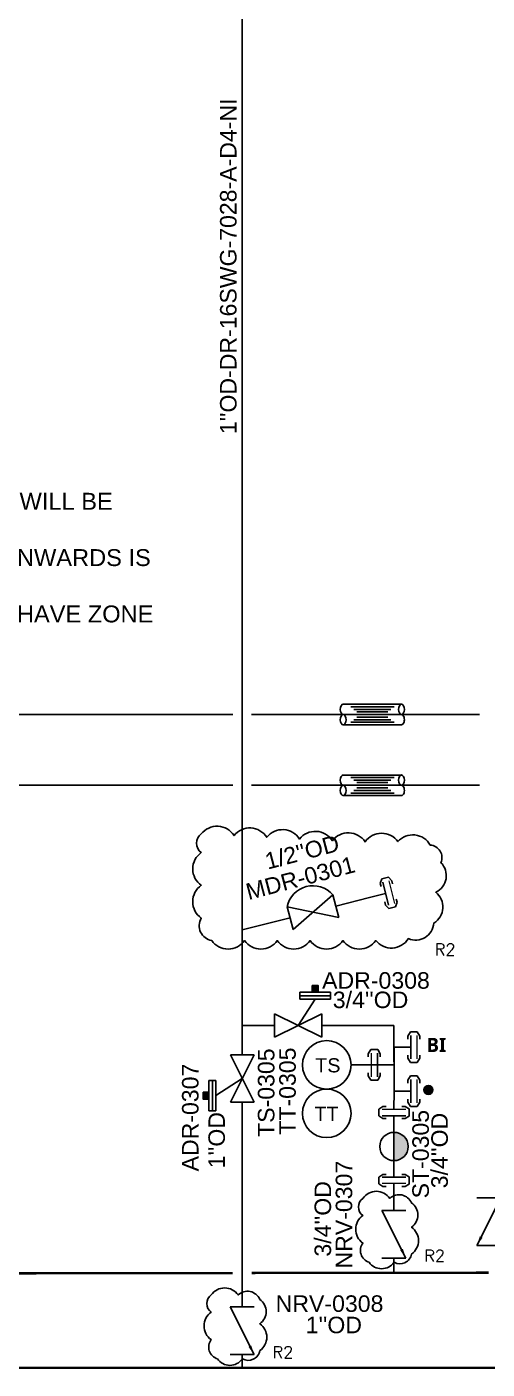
# Model space of a CAD drawing. Header units: millimetres. Extents: x -6754 to 5895, y -4820 to 1016.
# Drawn here: x -1958.7 to -1861.2, y -1996.5 to -1712 of the extents above; entities that cross this region are included whole.
import ezdxf
from ezdxf.enums import TextEntityAlignment as Align

# ---------------------------------------------------------------- set-up
doc = ezdxf.new("R2010")
doc.units = ezdxf.units.MM
doc.linetypes.add('ACAD_ISO04W100', pattern=[30.5, 24, -3, 0.5, -3])
doc.layers.get('0').update_dxf_attribs({"linetype": 'CONTINUOUS'})
for name, color, linetype in [('E---INDID------', 7, 'CONTINUOUS'), ('E---INDID-TEXT-25-35', 2, 'CONTINUOUS'), ('P---PEQID------', 7, 'CONTINUOUS'), ('P---PFLTD-TEXT-25-35', 2, 'CONTINUOUS'), ('P---PLINB-CON012', 7, 'CONTINUOUS'), ('P---PLINB-DRH120', 7, 'CONTINUOUS'), ('P---PLINB-DRH207', 7, 'CONTINUOUS'), ('P---PLINB-DRH211', 7, 'CONTINUOUS'), ('P---PLINB-DRH215', 7, 'CONTINUOUS'), ('P---PLINB-DRH237', 7, 'CONTINUOUS'), ('P---PLINB-P256', 7, 'CONTINUOUS'), ('P---PLINB-P328', 7, 'CONTINUOUS'), ('P---PLINB-PRO035', 7, 'CONTINUOUS'), ('P---PLIND-TEXT-25-35', 2, 'CONTINUOUS'), ('P---PVLSD-TEXT-18-25', 3, 'CONTINUOUS'), ('P---PVLSD-TEXT-25-35', 2, 'CONTINUOUS'), ('P---TANKB-V02', 7, 'CONTINUOUS'), ('P---TANKB-V03', 7, 'CONTINUOUS'), ('VALVE', 6, 'CONTINUOUS')]:
    doc.layers.add(name, color=color, linetype=linetype)
doc.styles.add('ROMANS', font='romans.shx')
doc.styles.add('ROMANT', font='romant.shx')
doc.styles.get("Standard").update_dxf_attribs({"font": 'arial.ttf'})
doc.dimstyles.get("Standard").update_dxf_attribs({"dimtxt": 2.5, "dimasz": 2.5, "dimexe": 1.25, "dimexo": 0.625, "dimtad": 1, "dimdec": 4, "dimdsep": 46, "dimlunit": 6, "dimtxsty": 'STANDARD', "dimcen": 2.5, "dimadec": 0, "dimazin": 0, "dimtfac": 1, "dimtdec": 4, "dimtmove": 0, "dimatfit": 3, "dimfxl": 1, "dimtolj": 1, "dimtzin": 0, "dimarcsym": 0})

# ---------------------------------------------------------------- blocks, each defined once
blk = doc.blocks.new('rgyjryjyfrjfhjgfgj')
at = {"color": 0, "linetype": 'ByBlock'}
for p, q in [((716.48, 396.87), (717.39, 397.41)), ((717.39, 397.41), (718.05, 397.41)), ((722.07, 397.41), (721.4, 397.41)), ((722.97, 396.87), (722.07, 397.41)), ((722.97, 395.42), (722.97, 396.87)), ((716.48, 395.42), (717.39, 394.88)), ((717.39, 394.88), (718.05, 394.88)), ((722.07, 394.88), (721.4, 394.88)), ((722.97, 395.42), (722.07, 394.88))]:
    blk.add_line(p, q, dxfattribs=at)
at = {"color": 6, "linetype": 'ByBlock'}
blk.add_line((719.73, 391.95), (719.73, 395.48), dxfattribs=at)
at = {"color": 1, "linetype": 'ByBlock', "lineweight": 15}
blk.add_lwpolyline([(717.23, 396.8), (722.23, 396.8)], dxfattribs=at)
at = {"color": 6, "linetype": 'ByBlock'}
blk.add_lwpolyline([(717.23, 395.48), (722.23, 395.48)], dxfattribs=at)
blk = doc.blocks.new('phi_15825218758')
at = {"color": 0, "linetype": 'ByBlock'}
blk.add_line((-3.24, 3.47), (-3.24, 4.92), dxfattribs=at)
blk.add_blockref('rgyjryjyfrjfhjgfgj', (-719.73, -391.95), dxfattribs=at)
at = {"flags": 1}
for p, rotation in [((0, 4.85), 90), ((0, 0), 270)]:
    blk.add_attdef('PHI_CONNECTIONPOINT', p, '', height=0.1, rotation=rotation, dxfattribs=at)
blk = doc.blocks.new('phi_158252426326')
at = {"color": 0, "linetype": 'ByBlock'}
blk.add_line((-4.27, 0), (1.56, 0), dxfattribs=at)
blk.add_circle((-9.41, 0), 5.14, dxfattribs=at)
blk.add_text('TS', height=3, dxfattribs=at).set_placement((-11.86, -1.59))
blk.add_attdef('DEVICE', (-13.49, 5.97), '', height=3.5)
at = {"flags": 1}
for tag in ['PHI_CONNECTIONPOINT', 'PHI_INSERTPOINT']:
    blk.add_attdef(tag, (-16.11, -0.29), '', height=0.1, dxfattribs=at)
blk = doc.blocks.new('phi_158252436928')
at = {"color": 0, "linetype": 'ByBlock'}
blk.add_circle((-5.14, 0), 5.14, dxfattribs=at)
blk.add_text('TT', height=3, rotation=359.9879, dxfattribs=at).set_placement((-7.75, -1.58))
at = {"flags": 1}
for tag in ['PHI_CONNECTIONPOINT', 'PHI_INSERTPOINT']:
    blk.add_attdef(tag, (0, 0), '', height=0.1, rotation=359.9879, dxfattribs=at)
blk.add_attdef('DEVICE', (-12.28, -9.32), '', height=3.5)
blk = doc.blocks.new('ST1')
at = {"linetype": 'ByBlock'}
h = blk.add_hatch(color=0, dxfattribs=at)
h.dxf.hatch_style = 1
h.paths.add_polyline_path([(289.45, -286.11), (289.45, -291.11, 0.414214), (291.95, -288.61, 0.414214)])
at = {"color": 0, "linetype": 'ByBlock'}
blk.add_line((289.45, -291.11), (289.45, -286.11), dxfattribs=at)
blk.add_circle((289.45, -288.61), 2.5, dxfattribs=at)
blk = doc.blocks.new('phi_15831288483')
at = {"color": 0, "linetype": 'ByBlock', "xscale": 1.2, "yscale": 1.2, "zscale": 1.2}
blk.add_blockref('ST1', (-347.34, 343.33), dxfattribs=at)
at = {"extrusion": (7.4988e-33, 1.22465e-16, -1), "flags": 1}
for tag, p, rotation in [('PHI_CONNECTIONPOINT', (0, -0.19), 90), ('PHI_CONNECTIONPOINT', (0, -6), 270), ('PHI_INSERTPOINT', (0, -6), 180)]:
    blk.add_attdef(tag, p, '', height=0.1, rotation=rotation, dxfattribs=at)
for tag, p in [('CODE', (4.53, -2.75)), ('DN1', (6.61, -7.4))]:
    blk.add_attdef(tag, p, '', height=3.5)
blk = doc.blocks.new('APV')
at = {"color": 6}
blk.add_line((1637.22, 801.29), (1640.82, 806.87), dxfattribs=at)
at = {"layer": 'VALVE'}
for p, q in [((1637.59, 808.35), (1644.05, 808.35)), ((1637.59, 808.35), (1637.59, 806.87)), ((1644.05, 808.35), (1644.05, 806.87)), ((1637.59, 807.61), (1644.05, 807.61)), ((1637.59, 806.87), (1644.05, 806.87)), ((1632.22, 803.79), (1632.22, 798.79)), ((1642.22, 803.79), (1632.22, 798.79)), ((1632.22, 803.79), (1642.22, 798.79)), ((1642.22, 803.79), (1642.22, 798.79))]:
    blk.add_line(p, q, dxfattribs=at)
blk = doc.blocks.new('phi_16763042120')
at = {"color": 0, "linetype": 'ByBlock'}
blk.add_blockref('APV', (-1637.22, -801.29), dxfattribs=at)
at = {"flags": 1}
blk.add_attdef('PHI_CONNECTIONPOINT', (-5, 0), '', height=0.1, rotation=180, dxfattribs=at)
for tag, p in [('PHI_INSERTPOINT', (0, 0)), ('PHI_CONNECTIONPOINT', (5, 0))]:
    blk.add_attdef(tag, p, '', height=0.1, dxfattribs=at)
at = {"color": 7}
for tag, p in [('PRJ_TAG_B', (-13.53, -6.4)), ('DNCALC', (-9.38, -11.66))]:
    blk.add_attdef(tag, p, '', height=3.5, dxfattribs=at)
blk = doc.blocks.new('phi_15825452495')
at = {"color": 0, "linetype": 'ByBlock'}
blk.add_blockref('APV', (-1637.22, -801.29), dxfattribs=at)
at = {"flags": 1}
blk.add_attdef('PHI_CONNECTIONPOINT', (-5, 0), '', height=0.1, rotation=180, dxfattribs=at)
for tag, p in [('PHI_INSERTPOINT', (0, 0)), ('PHI_CONNECTIONPOINT', (5, 0))]:
    blk.add_attdef(tag, p, '', height=0.1, dxfattribs=at)
for tag, p in [('PRJ_TAG_B', (-8.12, -6.4)), ('DNCALC', (-3.96, -9.91))]:
    blk.add_attdef(tag, p, '', height=2.5)
blk = doc.blocks.new('gbng')
at = {"color": 0, "linetype": 'Continuous'}
for p, q in [((102.1, 150.2), (146.6, 150.2)), ((146.6, 134.5), (102.1, 134.5))]:
    blk.add_line(p, q, dxfattribs=at)
at = {"color": 1, "linetype": 'Continuous'}
for p, q in [((107.8, 148.3), (140.9, 148.3)), ((110.2, 146.3), (138.5, 146.3)), ((112.6, 144.4), (136.1, 144.4)), ((107.8, 136.4), (140.9, 136.4)), ((110.2, 138.4), (138.5, 138.4)), ((112.6, 140.3), (136.1, 140.3))]:
    blk.add_line(p, q, dxfattribs=at)
at = {"color": 0, "linetype": 'Continuous'}
for centre, start_param, end_param in [((102.1, 146.3), 0, 3.141593), ((146.6, 138.4), 3.141593, 6.283185)]:
    blk.add_ellipse(centre, major_axis=(0, 3.93), ratio=0.568604, start_param=start_param, end_param=end_param, dxfattribs=at)
at = {"color": 0, "linetype": 'Continuous', "extrusion": (0, 0, -1)}
for centre, major_axis in [((146.6, 146.3), (0, 3.93)), ((102.1, 138.4), (0, -3.93))]:
    blk.add_ellipse(centre, major_axis=major_axis, ratio=0.568604, dxfattribs=at)
blk = doc.blocks.new('phi_16781898880')
at = {"color": 0, "linetype": 'ByBlock', "xscale": 0.395994, "yscale": 0.395994, "zscale": 0.395994}
blk.add_blockref('gbng', (-40.44, -56.37), dxfattribs=at)
at = {"flags": 1}
for p, rotation in [((0, 0), 180), ((17.62, 0), 90)]:
    blk.add_attdef('PHI_INSERTPOINT', p, '', height=0.1, rotation=rotation, dxfattribs=at)
blk = doc.blocks.new('mdv')
at = {"color": 6}
blk.add_arc((2897.55, 795.91), 5.59, 26.5651, 153.4349, dxfattribs=at)
at = {"layer": 'VALVE'}
for p, q in [((2892.55, 798.41), (2892.55, 793.41)), ((2902.55, 798.41), (2892.55, 793.41)), ((2892.55, 798.41), (2902.55, 793.41)), ((2902.55, 798.41), (2902.55, 793.41))]:
    blk.add_line(p, q, dxfattribs=at)
blk = doc.blocks.new('phi_158262624512')
at = {"color": 0, "linetype": 'ByBlock'}
blk.add_blockref('mdv', (-2897.55, -795.91), dxfattribs=at)
at = {"flags": 1}
blk.add_attdef('PHI_CONNECTIONPOINT', (-5, 0), '', height=0.1, rotation=180, dxfattribs=at)
for tag, p in [('PHI_INSERTPOINT', (0, 0)), ('PHI_CONNECTIONPOINT', (5, 0))]:
    blk.add_attdef(tag, p, '', height=0.1, dxfattribs=at)
for tag, p in [('PRJ_TAG_B', (-11.44, -5.46)), ('DNCALC', (-6.73, -8.7))]:
    blk.add_attdef(tag, p, '', height=2.5)
blk = doc.blocks.new('A$C73A0612B')
at = {"layer": 'VALVE'}
for p, q in [((0, 12.63), (0, 0)), ((25.25, 12.63), (25.25, 0))]:
    blk.add_line(p, q, dxfattribs=at)
at = {"color": 6}
blk.add_leader([(25.25, 12.63), (0, 0)], dimstyle='STANDARD', override={"dimasz": 5}, dxfattribs=at)
blk = doc.blocks.new('phi_15826258899')
at = {"color": 0, "linetype": 'ByBlock', "xscale": 0.4, "yscale": 0.4, "zscale": 0.4}
blk.add_blockref('A$C73A0612B', (-5.05, -2.53), dxfattribs=at)
at = {"flags": 1}
blk.add_attdef('PHI_CONNECTIONPOINT', (-5.05, 0), '', height=0.1, rotation=180, dxfattribs=at)
for tag, p in [('PHI_INSERTPOINT', (0, 0)), ('PHI_CONNECTIONPOINT', (5.05, 0))]:
    blk.add_attdef(tag, p, '', height=0.1, dxfattribs=at)
for tag, p in [('TAG_PRJ', (-5.8, -5.6)), ('CODE', (-3.82, -8.78)), ('DNCALC', (-3.82, -12.17))]:
    blk.add_attdef(tag, p, '', height=2.5)

msp = doc.modelspace()

# ---------------------------------------------------------------- hatches: boundary and pattern name
h = msp.add_hatch(color=1)
h.dxf.hatch_style = 1
h.paths.add_polyline_path([(-1896.99, -1916.62), (-1896.99, -1915.17), (-1898.23, -1915.17), (-1898.23, -1916.62)])
h = msp.add_hatch(color=256)
h.dxf.hatch_style = 1
h.paths.add_polyline_path([(-1874.57, -1937.33, 1), (-1872.67, -1937.33, 1)])
h = msp.add_hatch(color=1)
h.dxf.hatch_style = 1
h.paths.add_polyline_path([(-1920.13, -1939.26), (-1920.13, -1937.81), (-1921.37, -1937.81), (-1921.37, -1939.26)])

# ---------------------------------------------------------------- linework, layer by layer
for p, q in [((-1893.25, -1898.39), (-1886.13, -1896.55)), ((-1913.07, -1903.43), (-1902.94, -1900.85)), ((-1880.94, -1962.86), (-1880.92, -1957.17))]:
    msp.add_line(p, q)
at = {"color": 1}
for points in [[(-1921.74, -1883.08, -0.520567), (-1914.8, -1883.44, -0.520567), (-1907.86, -1883.8, -0.520567), (-1900.92, -1884.16, -0.520567), (-1893.97, -1884.53, -0.520567), (-1887.03, -1884.77, -0.520567), (-1880.08, -1884.71, -0.520567), (-1873.25, -1885.44, -0.520567), (-1870.98, -1889.17, -0.520567), (-1872.07, -1895.43, -0.520567), (-1872.49, -1901.98, -0.520567), (-1877.88, -1905.26, -0.520567), (-1884.77, -1905.67, -0.520567), (-1891.73, -1905.67, -0.520567), (-1898.68, -1905.67, -0.520567), (-1905.63, -1905.67, -0.520567), (-1912.58, -1905.67, -0.520567), (-1919.53, -1905.67, -0.520567), (-1921.74, -1900.93, -0.520567), (-1921.74, -1893.97, -0.520567), (-1921.74, -1887.02, -0.520567)], [(-1887.51, -1960.31, -0.520567), (-1881.8, -1960.31, -0.520567), (-1877.21, -1961.27, -0.520567), (-1877.21, -1966.42, -0.520567), (-1877.21, -1972.11, -0.520567), (-1880.9, -1973.86, -0.520567), (-1886.18, -1973.86, -0.520567), (-1887.51, -1969.78, -0.520567), (-1887.51, -1963.96, -0.520567)], [(-1919.63, -1980.78, -0.520567), (-1913.93, -1980.78, -0.520567), (-1909.34, -1981.74, -0.520567), (-1909.34, -1986.89, -0.520567), (-1909.34, -1992.58, -0.520567), (-1913.03, -1994.33, -0.520567), (-1918.31, -1994.33, -0.520567), (-1919.63, -1990.25, -0.520567), (-1919.63, -1984.43, -0.520567)]]:
    msp.add_lwpolyline(points, format="xyb", close=True, dxfattribs=at)
for points in [[(-1898.23, -1915.17), (-1896.99, -1915.17), (-1896.99, -1916.62), (-1898.23, -1916.62)], [(-1921.37, -1937.81), (-1920.13, -1937.81), (-1920.13, -1939.26), (-1921.37, -1939.26)]]:
    msp.add_lwpolyline(points, close=True, dxfattribs=at)
msp.add_circle((-1873.62, -1937.33), 0.952)
at = {"layer": 'P---PLINB-CON012', "color": 230, "linetype": 'ACAD_ISO04W100', "const_width": 0.5}
for points in [[(-2040.76, -1976.32), (-1915.07, -1976.14)], [(-1911.07, -1976.13), (-1860.84, -1976.06)]]:
    msp.add_lwpolyline(points, dxfattribs=at)
at = {"layer": 'P---PLINB-DRH207', "color": 7, "linetype": 'Continuous', "ltscale": 0.1}
for points in [[(-1880.92, -1946.51), (-1880.92, -1952.32)], [(-1880.92, -1972.96), (-1880.92, -1975.79)]]:
    msp.add_lwpolyline(points, dxfattribs=at)
at = {"layer": 'P---PLINB-DRH211', "color": 240, "linetype": 'ACAD_ISO04W100', "const_width": 0.5}
for points in [[(-2045.1, -1996.26), (-1913.07, -1996.26)], [(-1913.07, -1996.26), (-1713.21, -1996.26)]]:
    msp.add_lwpolyline(points, dxfattribs=at)
at = {"layer": 'P---PLINB-DRH215', "color": 7, "linetype": 'Continuous', "ltscale": 0.1}
for points in [[(-1913.07, -1923.68), (-1906.21, -1923.68)], [(-1896.21, -1923.68), (-1880.92, -1923.68)], [(-1880.92, -1923.68), (-1880.9, -1939.25)], [(-1880.9, -1928.27), (-1880.9, -1935.79)], [(-1880.9, -1932.03), (-1880.9, -1937.59)], [(-1880.9, -1937.59), (-1880.92, -1941.47)]]:
    msp.add_lwpolyline(points, dxfattribs=at)
at = {"layer": 'P---PLINB-DRH237', "color": 7, "linetype": 'Continuous', "ltscale": 0.1}
for points in [[(-1913.07, -1694.91), (-1913.07, -1923.68)], [(-1913.07, -1923.68), (-1913.07, -1929.93)], [(-1913.07, -1939.93), (-1913.07, -1983.32)], [(-1913.07, -1993.43), (-1913.07, -1996.26)]]:
    msp.add_lwpolyline(points, dxfattribs=at)
at = {"layer": 'P---PLINB-P328', "color": 62, "linetype": 'Continuous', "ltscale": 0.1}
for points in [[(-1915.07, -1857.77), (-1994.89, -1857.77)], [(-1862.84, -1857.77), (-1911.07, -1857.77)]]:
    msp.add_lwpolyline(points, dxfattribs=at)
at = {"layer": 'P---PLINB-PRO035', "color": 4, "linetype": 'Continuous', "ltscale": 0.1}
for points in [[(-1996.89, -1872.77), (-1915.07, -1872.77)], [(-1911.07, -1872.77), (-1862.84, -1872.77)]]:
    msp.add_lwpolyline(points, dxfattribs=at)

# ---------------------------------------------------------------- block references
at = {"layer": 'E---INDID------'}
ref = msp.add_blockref('phi_158252436928', (-1890.02, -1942.31), dxfattribs=at)
ref.add_attrib('DEVICE', 'TT-0305', (-1901.73, -1946.82), dxfattribs={"layer": 'E---INDID-TEXT-25-35', "color": 7, "height": 3.5, "rotation": 90})
at = {"layer": 'P---PEQID------', "xscale": 0.7, "yscale": 0.7, "zscale": 0.7, "rotation": 180}
for p in [(-1879.34, -1857.77), (-1879.34, -1872.77)]:
    msp.add_blockref('phi_16781898880', p, dxfattribs=at)
at = {"layer": 'P---PLINB-DRH120'}
ref = msp.add_blockref('phi_15826258899', (-1880.94, -1967.91), dxfattribs=dict(at, rotation=269.9999999999999))
ref.add_attrib('CODE', 'NRV-0307', dxfattribs={"layer": 'P---PVLSD-TEXT-18-25', "color": 7, "height": 3.5, "rotation": 90}).set_placement((-1893.27, -1952.35), align=Align.TOP_RIGHT)
ref.add_attrib('DNCALC', "3/4''OD", dxfattribs={"layer": 'P---PVLSD-TEXT-18-25', "color": 7, "height": 3.5, "rotation": 90}).set_placement((-1897.75, -1956.66), align=Align.TOP_RIGHT)
ref = msp.add_blockref('phi_15826258899', (-1913.07, -1988.38), dxfattribs=dict(at, rotation=269.9999999999999))
ref.add_attrib('CODE', 'NRV-0308', dxfattribs={"layer": 'P---PVLSD-TEXT-18-25', "color": 7, "height": 3.5}).set_placement((-1883.16, -1980.87), align=Align.TOP_RIGHT)
ref.add_attrib('DNCALC', "1''OD", dxfattribs={"layer": 'P---PVLSD-TEXT-18-25', "color": 7, "height": 3.5}).set_placement((-1887.7, -1985.4), align=Align.TOP_RIGHT)
at = {"layer": 'P---PLINB-DRH207'}
ref = msp.add_blockref('phi_15831288483', (-1880.92, -1946.32), dxfattribs=at)
ref.add_attrib('DN1', "3/4''OD", (-1869.52, -1958.18), dxfattribs={"layer": 'P---PFLTD-TEXT-25-35', "color": 7, "height": 3.5, "rotation": 90})
ref.add_attrib('CODE', 'ST-0305', (-1873.54, -1960.32), dxfattribs={"layer": 'P---PFLTD-TEXT-25-35', "color": 7, "height": 3.5, "rotation": 90})
at = {"layer": 'P---PLINB-DRH207', "rotation": 180}
msp.add_blockref('phi_15825218758', (-1880.92, -1952.32), dxfattribs=at)
at = {"layer": 'P---PLINB-DRH215'}
for p, rotation in [((-1886.13, -1896.55), 283.4027019227205), ((-1880.9, -1928.27), 270), ((-1880.9, -1937.59), 270)]:
    msp.add_blockref('phi_15825218758', p, dxfattribs=dict(at, rotation=rotation))
ref = msp.add_blockref('phi_158252426326', (-1885.75, -1932.03), dxfattribs=at)
ref.add_attrib('DEVICE', 'TS-0305', (-1906.25, -1947.29), dxfattribs={"layer": 'E---INDID-TEXT-25-35', "color": 7, "height": 3.5, "rotation": 90})
at = {"layer": 'P---PLINB-DRH215', "xscale": -1, "rotation": 90}
msp.add_blockref('phi_15825218758', (-1880.9, -1932.03), dxfattribs=at)
at = {"layer": 'P---PLINB-DRH215', "xscale": -1}
msp.add_blockref('phi_15825218758', (-1880.92, -1946.32), dxfattribs=at)
at = {"layer": 'P---PLINB-P256'}
ref = msp.add_blockref('phi_15826258899', (-1860.84, -1965.27), dxfattribs=dict(at, xscale=-1, rotation=90.00000000000009))
ref.add_attrib('CODE', 'NRV-0403', dxfattribs={"layer": 'P---PVLSD-TEXT-18-25', "color": 7, "height": 3.5, "rotation": 90}).set_placement((-1857.58, -1949.98), align=Align.TOP_RIGHT)
ref.add_attrib('DNCALC', "1/2''OD", dxfattribs={"layer": 'P---PVLSD-TEXT-18-25', "color": 7, "height": 3.5, "rotation": 90}).set_placement((-1853.17, -1957.04), align=Align.TOP_RIGHT)
at = {"layer": 'P---TANKB-V02', "extrusion": (1.80607e-16, -2.05838e-16, -1)}
ref = msp.add_blockref('phi_158262624512', (1898.09, -1899.66), dxfattribs=dict(at, rotation=345.3005368285706))
ref.add_attrib('PRJ_TAG_B', 'MDR-0301', (-1911.73, -1897.11), dxfattribs={"layer": 'P---PVLSD-TEXT-18-25', "color": 7, "height": 3.5, "rotation": 14.6995})
ref.add_attrib('DNCALC', "1/2''OD", (-1907.68, -1890.65), dxfattribs={"layer": 'P---PVLSD-TEXT-18-25', "color": 7, "height": 3.5, "rotation": 14.6995})
at = {"layer": 'P---TANKB-V03'}
ref = msp.add_blockref('phi_15825452495', (-1901.21, -1923.68), dxfattribs=at)
ref.add_attrib('DNCALC', "3/4''OD", (-1893.88, -1919.99), dxfattribs={"layer": 'P---PVLSD-TEXT-18-25', "color": 7, "height": 3.5})
ref.add_attrib('PRJ_TAG_B', 'ADR-0308', (-1896.15, -1915.88), dxfattribs={"layer": 'P---PVLSD-TEXT-18-25', "color": 7, "height": 3.5})
at = {"layer": 'P---TANKB-V03', "extrusion": (-4.68864e-32, 1.22465e-16, -1)}
ref = msp.add_blockref('phi_16763042120', (1913.07, -1934.93), dxfattribs=dict(at, rotation=270))
ref.add_attrib('DNCALC', "1''OD", (-1916.73, -1953.94), dxfattribs={"layer": 'P---PVLSD-TEXT-25-35', "color": 7, "height": 3.5, "rotation": 90})
ref.add_attrib('PRJ_TAG_B', 'ADR-0307', (-1922.32, -1954.6), dxfattribs={"layer": 'P---PVLSD-TEXT-25-35', "color": 7, "height": 3.5, "rotation": 90})

# ---------------------------------------------------------------- texts
at = {"color": 1, "insert": (-1997.74, -1810.79), "char_height": 3.5805, "width": 72.3012, "attachment_point": 1}
msp.add_mtext('FIRST SAMPLE WILL BE STERILE .\\P2ND SAMPLE ONWARDS IS NON-STERILE.\\PTHIS FBV WILL HAVE ZONE OF NO  MIXING.  ', dxfattribs=at)
at = {"attachment_point": 1}
for s, width, gutter_width, heights, insert, char_height, style in [('R2', 2.6741, 12.5, [-2.5], (-1872.3, -1906.33), 2.5, 'ROMANT'), ('{\\fSegoe UI Semibold|b0|i0|c0|p34;BI}', 64.4856, 0.5, [-3], (-1874.03, -1926.3), 3, 'ROMANS'), ('R2', 2.6741, 12.5, [-2.5], (-1874.51, -1971.21), 2.5, 'ROMANT'), ('R2', 2.6741, 12.5, [-2.5], (-1906.64, -1991.68), 2.5, 'ROMANT')]:
    msp.add_mtext_dynamic_manual_height_columns(s, width=width, gutter_width=gutter_width, heights=heights, dxfattribs=dict(at, insert=insert, char_height=char_height, style=style))
at = {"layer": 'P---PLIND-TEXT-25-35', "color": 7}
msp.add_text("1''OD-DR-16SWG-7028-A-D4-NI", height=3.5, rotation=90, dxfattribs=at).set_placement((-1914.27, -1798.36))

doc.saveas('drawing.dxf')
